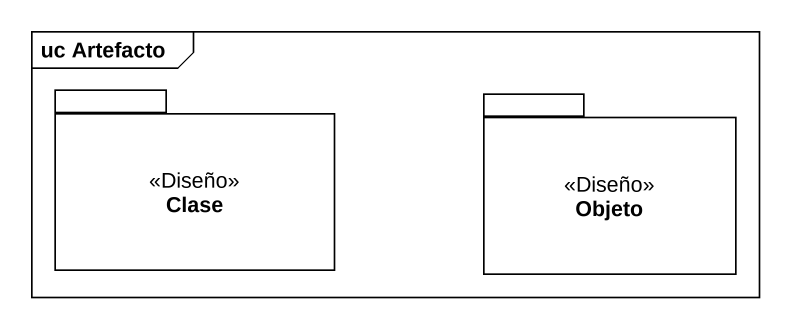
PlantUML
@startuml
mainframe uc Artefacto
package Clase <<Diseño>> {
}
package Objeto <<Diseño>> {
}
@enduml
